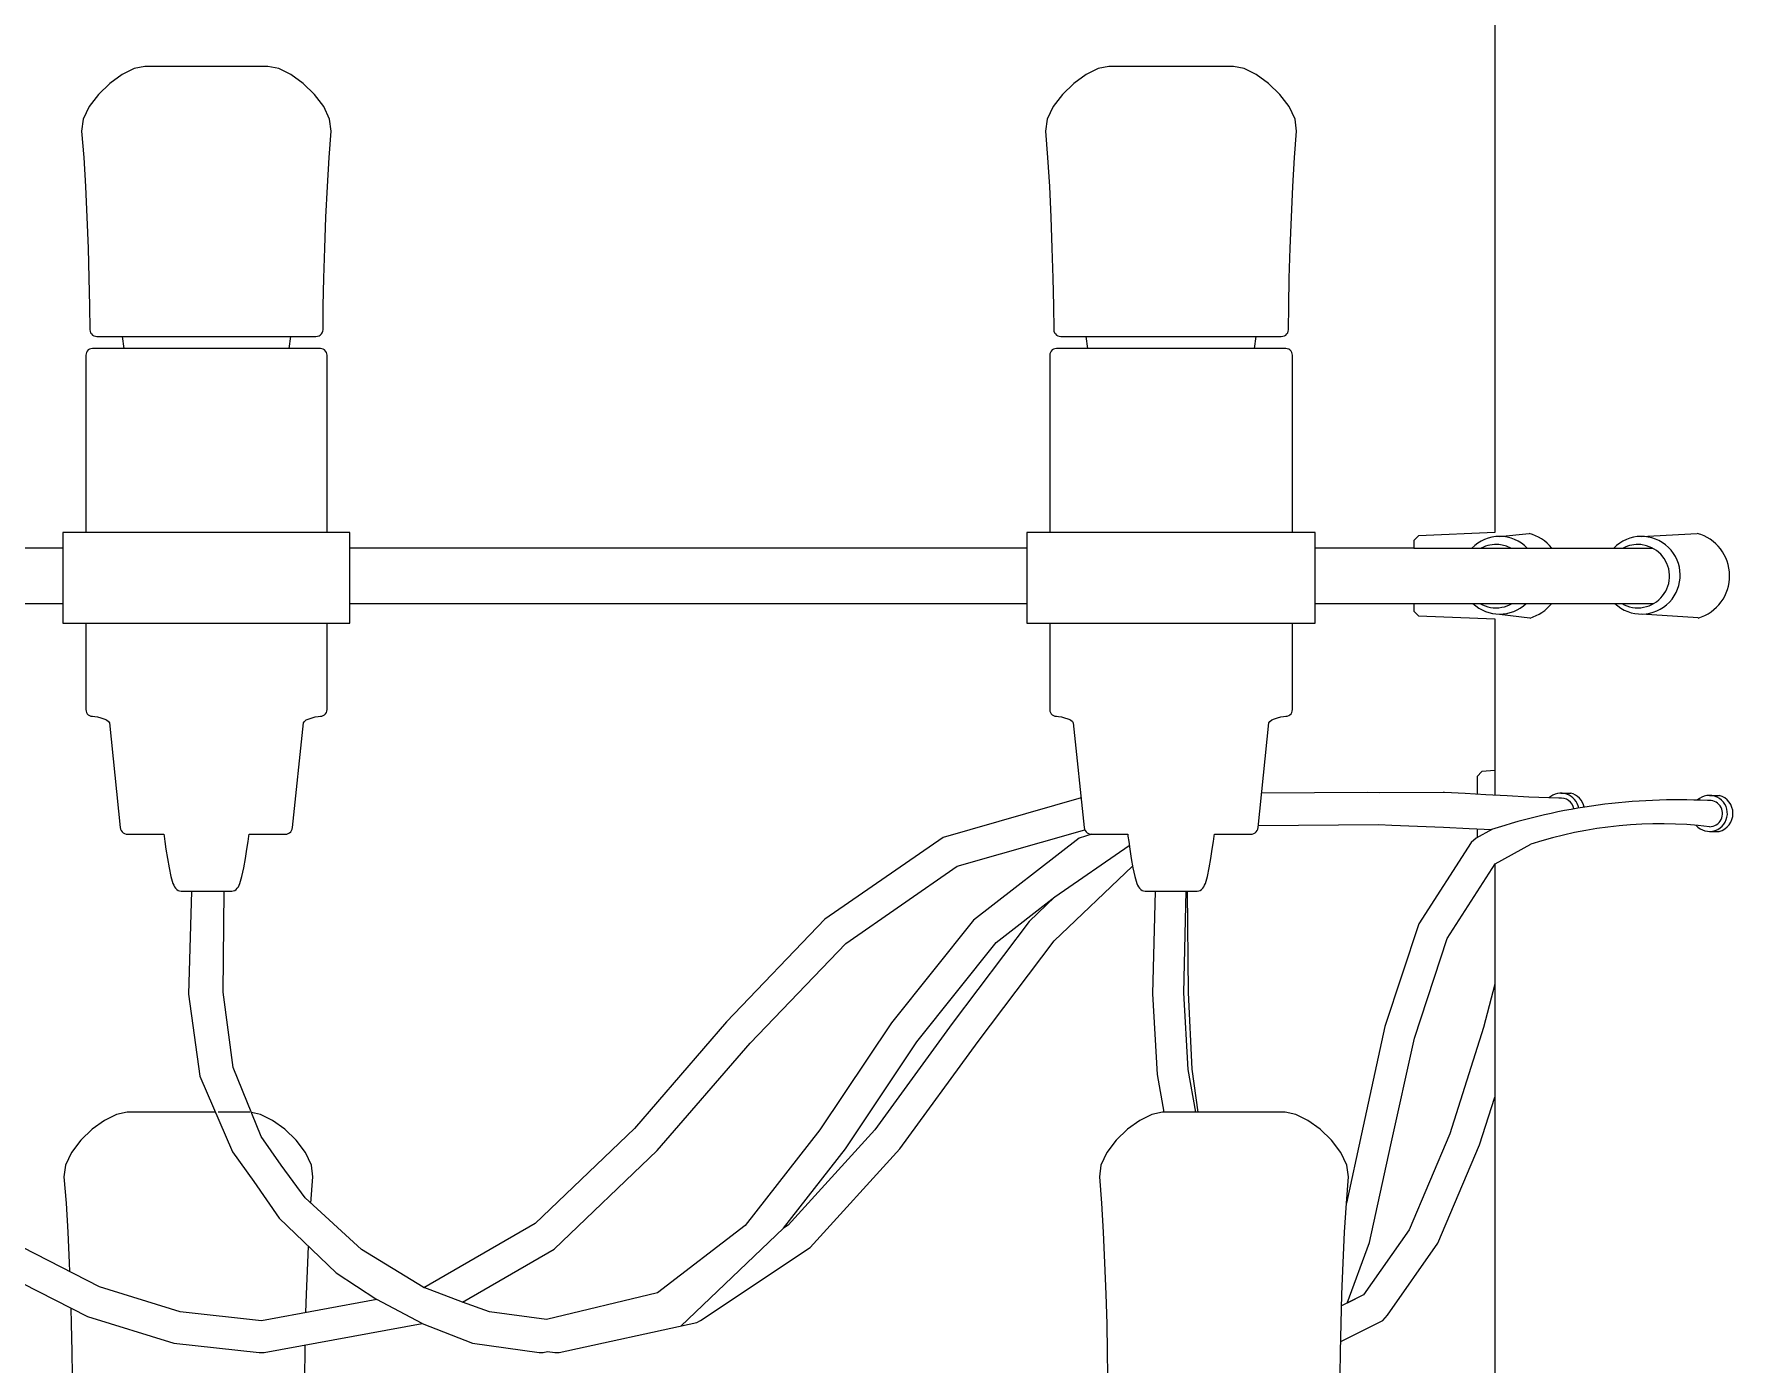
# Model space of a CAD drawing. Header units: millimetres. Extents: x 112 to 8820, y -2365 to 5002.
# Drawn here: x 3225.1 to 3412.5, y -539.9 to -393.3 of the extents above; entities that cross this region are included whole.
import ezdxf

# ---------------------------------------------------------------- set-up
doc = ezdxf.new("R2010")
doc.units = ezdxf.units.MM

# ---------------------------------------------------------------- blocks, each defined once
blk = doc.blocks.new('2097-50_EL_lateral')
for p, q in [((-3.089, -61.681), (-3.089, -82.192)), ((-18.227, -77.144), (-18.362, -77.242)), ((-18.093, -77.078), (-18.227, -77.144)), ((-17.975, -77.054), (-18.093, -77.078)), ((-17.943, -77.054), (-17.975, -77.054)), ((-17.871, -77.054), (-17.943, -77.054)), ((-17.763, -77.054), (-17.871, -77.054)), ((-17.626, -77.054), (-17.763, -77.054)), ((-17.468, -77.054), (-17.626, -77.054)), ((-17.3, -77.054), (-17.468, -77.054)), ((-17.131, -77.054), (-17.3, -77.054)), ((-16.974, -77.054), (-17.131, -77.054)), ((-16.836, -77.054), (-16.974, -77.054)), ((-16.728, -77.054), (-16.836, -77.054)), ((-16.656, -77.054), (-16.728, -77.054)), ((-16.624, -77.054), (-16.656, -77.054)), ((-16.619, -77.054), (-16.624, -77.054)), ((-16.5, -77.078), (-16.619, -77.054)), ((-16.367, -77.144), (-16.5, -77.078)), ((-16.231, -77.242), (-16.367, -77.144)), ((-7.597, -77.144), (-7.732, -77.242)), ((-7.463, -77.078), (-7.597, -77.144)), ((-7.345, -77.054), (-7.463, -77.078)), ((-7.323, -77.054), (-7.345, -77.054)), ((-7.291, -77.054), (-7.323, -77.054)), ((-7.219, -77.054), (-7.291, -77.054)), ((-7.111, -77.054), (-7.219, -77.054)), ((-6.973, -77.054), (-7.111, -77.054)), ((-6.816, -77.054), (-6.973, -77.054)), ((-6.647, -77.054), (-6.816, -77.054)), ((-6.479, -77.054), (-6.647, -77.054)), ((-6.322, -77.054), (-6.479, -77.054)), ((-6.184, -77.054), (-6.322, -77.054)), ((-6.076, -77.054), (-6.184, -77.054)), ((-6.004, -77.054), (-6.076, -77.054)), ((-5.972, -77.054), (-6.004, -77.054)), ((-5.854, -77.078), (-5.972, -77.054)), ((-5.721, -77.144), (-5.854, -77.078)), ((-5.585, -77.242), (-5.721, -77.144)), ((-18.487, -77.363), (-18.589, -77.497)), ((-18.362, -77.242), (-18.487, -77.363)), ((-16.106, -77.363), (-16.231, -77.242)), ((-16.004, -77.497), (-16.106, -77.363)), ((-7.858, -77.363), (-7.96, -77.497)), ((-7.732, -77.242), (-7.858, -77.363)), ((-5.46, -77.363), (-5.585, -77.242)), ((-5.358, -77.497), (-5.46, -77.363)), ((-18.589, -77.497), (-18.655, -77.635)), ((-15.938, -77.635), (-16.004, -77.497)), ((-7.96, -77.497), (-8.026, -77.635)), ((-5.292, -77.635), (-5.358, -77.497)), ((-18.655, -77.635), (-18.673, -77.768)), ((-15.921, -77.768), (-15.938, -77.635)), ((-8.026, -77.635), (-8.043, -77.768)), ((-5.275, -77.768), (-5.292, -77.635)), ((-18.673, -77.768), (-18.65, -78.057)), ((-15.944, -78.057), (-15.921, -77.768)), ((-8.043, -77.768), (-8.02, -78.057)), ((-5.297, -78.057), (-5.275, -77.768)), ((-18.65, -78.057), (-18.631, -78.377)), ((-15.963, -78.377), (-15.944, -78.057)), ((-8.02, -78.057), (-8.001, -78.377)), ((-5.316, -78.377), (-5.297, -78.057)), ((-18.631, -78.377), (-18.615, -78.716)), ((-15.979, -78.716), (-15.963, -78.377)), ((-8.001, -78.377), (-7.985, -78.716)), ((-5.332, -78.716), (-5.316, -78.377)), ((-18.615, -78.716), (-18.602, -79.058)), ((-15.992, -79.058), (-15.979, -78.716)), ((-7.985, -78.716), (-7.972, -79.058)), ((-5.345, -79.058), (-5.332, -78.716)), ((-18.602, -79.058), (-18.592, -79.388)), ((-16.001, -79.388), (-15.992, -79.058)), ((-7.972, -79.058), (-7.962, -79.388)), ((-5.355, -79.388), (-5.345, -79.058)), ((-18.592, -79.388), (-18.586, -79.692)), ((-16.008, -79.692), (-16.001, -79.388)), ((-7.962, -79.388), (-7.956, -79.692)), ((-5.361, -79.692), (-5.355, -79.388)), ((-18.586, -79.692), (-18.582, -79.956)), ((-16.011, -79.956), (-16.008, -79.692)), ((-7.956, -79.692), (-7.952, -79.956)), ((-5.365, -79.956), (-5.361, -79.692)), ((-18.582, -79.956), (-18.58, -79.973)), ((-18.58, -79.973), (-18.574, -79.989)), ((-18.574, -79.989), (-18.565, -80.002)), ((-18.565, -80.002), (-18.553, -80.014)), ((-16.041, -80.014), (-16.029, -80.002)), ((-16.029, -80.002), (-16.02, -79.989)), ((-16.02, -79.989), (-16.014, -79.973)), ((-16.014, -79.973), (-16.011, -79.956)), ((-7.952, -79.956), (-7.95, -79.973)), ((-7.95, -79.973), (-7.944, -79.989)), ((-7.944, -79.989), (-7.935, -80.002)), ((-7.935, -80.002), (-7.923, -80.014)), ((-5.394, -80.014), (-5.382, -80.002)), ((-5.382, -80.002), (-5.373, -79.989)), ((-5.373, -79.989), (-5.367, -79.973)), ((-5.367, -79.973), (-5.365, -79.956)), ((-18.611, -80.191), (-18.62, -80.205)), ((-18.6, -80.179), (-18.611, -80.191)), ((-18.586, -80.171), (-18.6, -80.179)), ((-18.57, -80.165), (-18.586, -80.171)), ((-18.553, -80.163), (-18.57, -80.165)), ((-18.553, -80.014), (-18.538, -80.022)), ((-18.526, -80.163), (-18.553, -80.163)), ((-18.538, -80.022), (-18.522, -80.027)), ((-18.445, -80.163), (-18.526, -80.163)), ((-18.522, -80.027), (-18.504, -80.029)), ((-18.504, -80.029), (-18.448, -80.029)), ((-18.448, -80.029), (-18.319, -80.029)), ((-18.314, -80.163), (-18.445, -80.163)), ((-18.319, -80.029), (-18.228, -80.029)), ((-18.138, -80.163), (-18.314, -80.163)), ((-18.228, -80.029), (-18.209, -80.163)), ((-18.228, -80.029), (-16.366, -80.029)), ((-17.926, -80.163), (-18.138, -80.163)), ((-17.687, -80.163), (-17.926, -80.163)), ((-17.431, -80.163), (-17.687, -80.163)), ((-17.169, -80.163), (-17.431, -80.163)), ((-16.912, -80.163), (-17.169, -80.163)), ((-16.673, -80.163), (-16.912, -80.163)), ((-16.461, -80.163), (-16.673, -80.163)), ((-16.285, -80.163), (-16.461, -80.163)), ((-16.384, -80.163), (-16.366, -80.029)), ((-16.366, -80.029), (-16.28, -80.029)), ((-16.154, -80.163), (-16.285, -80.163)), ((-16.28, -80.029), (-16.151, -80.029)), ((-16.073, -80.163), (-16.154, -80.163)), ((-16.151, -80.029), (-16.095, -80.029)), ((-16.095, -80.029), (-16.089, -80.029)), ((-16.089, -80.029), (-16.072, -80.027)), ((-16.046, -80.163), (-16.073, -80.163)), ((-16.072, -80.027), (-16.055, -80.022)), ((-16.055, -80.022), (-16.041, -80.014)), ((-16.04, -80.163), (-16.046, -80.163)), ((-16.023, -80.165), (-16.04, -80.163)), ((-16.008, -80.171), (-16.023, -80.165)), ((-15.994, -80.179), (-16.008, -80.171)), ((-15.983, -80.191), (-15.994, -80.179)), ((-15.974, -80.205), (-15.983, -80.191)), ((-7.981, -80.191), (-7.99, -80.205)), ((-7.97, -80.179), (-7.981, -80.191)), ((-7.956, -80.171), (-7.97, -80.179)), ((-7.94, -80.165), (-7.956, -80.171)), ((-7.923, -80.163), (-7.94, -80.165)), ((-7.923, -80.014), (-7.908, -80.022)), ((-7.901, -80.163), (-7.923, -80.163)), ((-7.908, -80.022), (-7.892, -80.027)), ((-7.874, -80.163), (-7.901, -80.163)), ((-7.892, -80.027), (-7.875, -80.029)), ((-7.875, -80.029), (-7.852, -80.029)), ((-7.793, -80.163), (-7.874, -80.163)), ((-7.852, -80.029), (-7.796, -80.029)), ((-7.796, -80.029), (-7.667, -80.029)), ((-7.662, -80.163), (-7.793, -80.163)), ((-7.667, -80.029), (-7.598, -80.029)), ((-7.486, -80.163), (-7.662, -80.163)), ((-7.598, -80.029), (-7.58, -80.163)), ((-7.598, -80.029), (-5.719, -80.029)), ((-7.274, -80.163), (-7.486, -80.163)), ((-7.035, -80.163), (-7.274, -80.163)), ((-6.779, -80.163), (-7.035, -80.163)), ((-6.516, -80.163), (-6.779, -80.163)), ((-6.26, -80.163), (-6.516, -80.163)), ((-6.021, -80.163), (-6.26, -80.163)), ((-5.809, -80.163), (-6.021, -80.163)), ((-5.633, -80.163), (-5.809, -80.163)), ((-5.738, -80.163), (-5.719, -80.029)), ((-5.719, -80.029), (-5.628, -80.029)), ((-5.502, -80.163), (-5.633, -80.163)), ((-5.628, -80.029), (-5.499, -80.029)), ((-5.421, -80.163), (-5.502, -80.163)), ((-5.499, -80.029), (-5.443, -80.029)), ((-5.443, -80.029), (-5.425, -80.027)), ((-5.425, -80.027), (-5.409, -80.022)), ((-5.394, -80.163), (-5.421, -80.163)), ((-5.409, -80.022), (-5.394, -80.014)), ((-5.377, -80.165), (-5.394, -80.163)), ((-5.361, -80.171), (-5.377, -80.165)), ((-5.348, -80.179), (-5.361, -80.171)), ((-5.336, -80.191), (-5.348, -80.179)), ((-5.327, -80.205), (-5.336, -80.191)), ((-18.625, -80.22), (-18.627, -80.237)), ((-18.627, -80.237), (-18.627, -82.19)), ((-18.62, -80.205), (-18.625, -80.22)), ((-15.968, -80.22), (-15.974, -80.205)), ((-15.966, -80.237), (-15.968, -80.22)), ((-15.966, -82.19), (-15.966, -80.237)), ((-7.995, -80.22), (-7.997, -80.237)), ((-7.997, -80.237), (-7.997, -82.19)), ((-7.99, -80.205), (-7.995, -80.22)), ((-5.322, -80.22), (-5.327, -80.205)), ((-5.32, -80.237), (-5.322, -80.22)), ((-5.32, -82.19), (-5.32, -80.237)), ((-18.844, -82.19), (-18.879, -82.19)), ((-18.879, -82.19), (-18.879, -82.972)), ((-18.742, -82.19), (-18.844, -82.19)), ((-18.577, -82.19), (-18.742, -82.19)), ((-18.356, -82.19), (-18.577, -82.19)), ((-18.089, -82.19), (-18.356, -82.19)), ((-17.788, -82.19), (-18.089, -82.19)), ((-17.465, -82.19), (-17.788, -82.19)), ((-17.135, -82.19), (-17.465, -82.19)), ((-16.812, -82.19), (-17.135, -82.19)), ((-16.51, -82.19), (-16.812, -82.19)), ((-16.243, -82.19), (-16.51, -82.19)), ((-16.022, -82.19), (-16.243, -82.19)), ((-15.857, -82.19), (-16.022, -82.19)), ((-15.755, -82.19), (-15.857, -82.19)), ((-15.721, -82.19), (-15.755, -82.19)), ((-15.715, -82.19), (-15.721, -82.19)), ((-15.715, -82.972), (-15.715, -82.19)), ((-8.227, -82.19), (-8.249, -82.19)), ((-8.249, -82.19), (-8.249, -82.972)), ((-8.192, -82.19), (-8.227, -82.19)), ((-8.09, -82.19), (-8.192, -82.19)), ((-7.925, -82.19), (-8.09, -82.19)), ((-7.704, -82.19), (-7.925, -82.19)), ((-7.437, -82.19), (-7.704, -82.19)), ((-7.135, -82.19), (-7.437, -82.19)), ((-6.813, -82.19), (-7.135, -82.19)), ((-6.482, -82.19), (-6.813, -82.19)), ((-6.16, -82.19), (-6.482, -82.19)), ((-5.858, -82.19), (-6.16, -82.19)), ((-5.838, -82.19), (-6.111, -82.19)), ((-5.591, -82.19), (-5.858, -82.19)), ((-5.594, -82.19), (-5.838, -82.19)), ((-5.389, -82.19), (-5.594, -82.19)), ((-5.37, -82.19), (-5.591, -82.19)), ((-5.205, -82.19), (-5.37, -82.19)), ((-5.103, -82.19), (-5.205, -82.19)), ((-5.068, -82.19), (-5.103, -82.19)), ((-5.068, -82.972), (-5.068, -82.19)), ((-3.932, -82.227), (-3.982, -82.279)), ((-3.089, -82.192), (-3.932, -82.227)), ((-3.036, -82.235, 0.142), (-2.711, -82.2, 0.047)), ((-18.879, -82.363), (-19.79, -82.363)), ((-8.249, -82.363), (-15.715, -82.363)), ((-3.982, -82.363), (-5.068, -82.363)), ((-3.982, -82.279), (-3.982, -82.298)), ((-3.982, -82.298), (-3.982, -82.353)), ((-3.982, -82.353), (-3.982, -82.363)), ((-3.982, -82.363), (-1.349, -82.363)), ((-19.79, -82.972), (-18.879, -82.972)), ((-18.879, -82.972), (-18.879, -83.19)), ((-15.715, -83.19), (-15.715, -82.972)), ((-15.715, -82.972), (-8.249, -82.972)), ((-8.249, -82.972), (-8.249, -83.19)), ((-5.068, -83.19), (-5.068, -82.972)), ((-5.068, -82.972), (-3.982, -82.972)), ((-3.982, -82.972), (-3.982, -82.982)), ((-3.982, -82.972), (-1.335, -82.972)), ((-3.982, -82.982), (-3.982, -83.037)), ((-18.879, -83.19), (-18.844, -83.19)), ((-18.844, -83.19), (-18.742, -83.19)), ((-18.742, -83.19), (-18.577, -83.19)), ((-18.627, -83.19), (-18.627, -84.142)), ((-18.577, -83.19), (-18.356, -83.19)), ((-18.356, -83.19), (-18.089, -83.19)), ((-18.089, -83.19), (-17.788, -83.19)), ((-17.788, -83.19), (-17.465, -83.19)), ((-17.465, -83.19), (-17.135, -83.19)), ((-17.135, -83.19), (-16.812, -83.19)), ((-16.812, -83.19), (-16.51, -83.19)), ((-16.51, -83.19), (-16.243, -83.19)), ((-16.243, -83.19), (-16.022, -83.19)), ((-16.022, -83.19), (-15.857, -83.19)), ((-15.966, -84.142), (-15.966, -83.19)), ((-15.857, -83.19), (-15.755, -83.19)), ((-15.755, -83.19), (-15.721, -83.19)), ((-15.721, -83.19), (-15.715, -83.19)), ((-8.249, -83.19), (-8.227, -83.19)), ((-8.227, -83.19), (-8.192, -83.19)), ((-8.192, -83.19), (-8.09, -83.19)), ((-8.09, -83.19), (-7.925, -83.19)), ((-7.997, -83.19), (-7.997, -84.142)), ((-7.925, -83.19), (-7.704, -83.19)), ((-7.704, -83.19), (-7.437, -83.19)), ((-7.437, -83.19), (-7.135, -83.19)), ((-7.135, -83.19), (-6.813, -83.19)), ((-6.813, -83.19), (-6.482, -83.19)), ((-6.482, -83.19), (-6.16, -83.19)), ((-6.16, -83.19), (-5.858, -83.19)), ((-5.858, -83.19), (-5.591, -83.19)), ((-5.591, -83.19), (-5.37, -83.19)), ((-5.37, -83.19), (-5.205, -83.19)), ((-5.32, -84.142), (-5.32, -83.19)), ((-5.205, -83.19), (-5.103, -83.19)), ((-5.103, -83.19), (-5.068, -83.19)), ((-3.982, -83.037), (-3.982, -83.056)), ((-3.982, -83.056), (-3.932, -83.109)), ((-3.932, -83.109), (-3.089, -83.143)), ((-3.089, -83.143), (-3.089, -85.086)), ((-3.036, -83.09, 0.142), (-2.701, -83.132, 0.047)), ((-18.627, -84.142), (-18.625, -84.159)), ((-18.625, -84.159), (-18.62, -84.175)), ((-18.62, -84.175), (-18.611, -84.189)), ((-18.611, -84.189), (-18.6, -84.2)), ((-18.6, -84.2), (-18.586, -84.209)), ((-18.586, -84.209), (-18.57, -84.215)), ((-18.57, -84.215), (-18.553, -84.216)), ((-18.553, -84.216), (-18.528, -84.218)), ((-18.528, -84.218), (-18.497, -84.224)), ((-18.497, -84.224), (-18.463, -84.232)), ((-18.463, -84.232), (-18.428, -84.244)), ((-18.428, -84.244), (-18.398, -84.257)), ((-18.398, -84.257), (-18.376, -84.273)), ((-18.376, -84.273), (-18.367, -84.29)), ((-18.367, -84.29), (-18.247, -85.442)), ((-16.346, -85.442), (-16.227, -84.29)), ((-16.227, -84.29), (-16.217, -84.273)), ((-16.217, -84.273), (-16.196, -84.257)), ((-16.196, -84.257), (-16.165, -84.244)), ((-16.165, -84.244), (-16.131, -84.232)), ((-16.131, -84.232), (-16.096, -84.224)), ((-16.096, -84.224), (-16.065, -84.218)), ((-16.065, -84.218), (-16.04, -84.216)), ((-16.04, -84.216), (-16.023, -84.215)), ((-16.023, -84.215), (-16.008, -84.209)), ((-16.008, -84.209), (-15.994, -84.2)), ((-15.994, -84.2), (-15.983, -84.189)), ((-15.983, -84.189), (-15.974, -84.175)), ((-15.974, -84.175), (-15.968, -84.159)), ((-15.968, -84.159), (-15.966, -84.142)), ((-7.997, -84.142), (-7.995, -84.159)), ((-7.995, -84.159), (-7.99, -84.175)), ((-7.99, -84.175), (-7.981, -84.189)), ((-7.981, -84.189), (-7.97, -84.2)), ((-7.97, -84.2), (-7.956, -84.209)), ((-7.956, -84.209), (-7.94, -84.215)), ((-7.94, -84.215), (-7.923, -84.216)), ((-7.923, -84.216), (-7.899, -84.218)), ((-7.899, -84.218), (-7.868, -84.224)), ((-7.868, -84.224), (-7.833, -84.232)), ((-7.833, -84.232), (-7.798, -84.244)), ((-7.798, -84.244), (-7.768, -84.257)), ((-7.768, -84.257), (-7.746, -84.273)), ((-7.746, -84.273), (-7.737, -84.29)), ((-7.737, -84.29), (-7.618, -85.442)), ((-5.7, -85.442), (-5.58, -84.29)), ((-5.58, -84.29), (-5.571, -84.273)), ((-5.571, -84.273), (-5.549, -84.257)), ((-5.549, -84.257), (-5.519, -84.244)), ((-5.519, -84.244), (-5.484, -84.232)), ((-5.484, -84.232), (-5.45, -84.224)), ((-5.45, -84.224), (-5.419, -84.218)), ((-5.419, -84.218), (-5.394, -84.216)), ((-5.394, -84.216), (-5.377, -84.215)), ((-5.377, -84.215), (-5.361, -84.209)), ((-5.361, -84.209), (-5.348, -84.2)), ((-5.348, -84.2), (-5.336, -84.189)), ((-5.336, -84.189), (-5.327, -84.175)), ((-5.327, -84.175), (-5.322, -84.159)), ((-5.322, -84.159), (-5.32, -84.142)), ((-3.232, -84.825), (-3.282, -84.88)), ((-3.089, -84.814), (-3.232, -84.825)), ((-4.492, -85.055), (-5.66, -85.063)), ((-4.363, -85.061), (-4.492, -85.055)), ((-3.66, -85.055), (-4.363, -85.061)), ((-3.657, -85.055), (-3.66, -85.055)), ((-3.643, -85.055), (-3.657, -85.055)), ((-3.416, -85.068), (-3.643, -85.055)), ((-3.282, -84.88), (-3.282, -84.899)), ((-3.282, -84.899), (-3.282, -84.954)), ((-3.282, -84.954), (-3.282, -85.04)), ((-3.282, -85.04), (-3.282, -85.075)), ((-2.359, -85.064), (-2.25, -85.064)), ((-7.651, -85.115), (-9.172, -85.551)), ((-3.187, -85.081), (-3.416, -85.068)), ((-2.953, -85.093), (-3.187, -85.081)), ((-2.714, -85.106), (-2.953, -85.093)), ((-2.381, -85.12, 0.203), (-2.714, -85.106)), ((-0.722, -85.089, -0.203), (-0.613, -85.089, -0.203)), ((-5.697, -85.419), (-4.366, -85.408)), ((-4.366, -85.408), (-4.223, -85.415)), ((-4.223, -85.415), (-3.94, -85.427)), ((-3.94, -85.427), (-3.655, -85.44)), ((-3.655, -85.44), (-3.37, -85.453)), ((-18.247, -85.442), (-18.244, -85.46)), ((-18.244, -85.46), (-18.237, -85.475)), ((-18.237, -85.475), (-18.227, -85.489)), ((-18.227, -85.489), (-18.214, -85.5)), ((-18.214, -85.5), (-18.199, -85.509)), ((-18.199, -85.509), (-18.183, -85.514)), ((-18.183, -85.514), (-18.166, -85.516)), ((-18.166, -85.516), (-18.147, -85.516)), ((-18.147, -85.516), (-18.091, -85.516)), ((-18.091, -85.516), (-18, -85.516)), ((-18, -85.516), (-17.879, -85.516)), ((-17.879, -85.516), (-17.766, -85.516)), ((-17.766, -85.516), (-17.763, -85.538)), ((-17.763, -85.538), (-17.756, -85.597)), ((-17.756, -85.597), (-17.744, -85.682)), ((-16.85, -85.682), (-16.838, -85.597)), ((-16.838, -85.597), (-16.83, -85.538)), ((-16.83, -85.538), (-16.827, -85.516)), ((-16.827, -85.516), (-16.72, -85.516)), ((-16.72, -85.516), (-16.599, -85.516)), ((-16.599, -85.516), (-16.508, -85.516)), ((-16.508, -85.516), (-16.452, -85.516)), ((-16.452, -85.516), (-16.434, -85.516)), ((-16.434, -85.516), (-16.428, -85.516)), ((-16.428, -85.516), (-16.41, -85.514)), ((-16.41, -85.514), (-16.394, -85.509)), ((-16.394, -85.509), (-16.38, -85.5)), ((-16.38, -85.5), (-16.367, -85.489)), ((-16.367, -85.489), (-16.357, -85.475)), ((-16.357, -85.475), (-16.35, -85.46)), ((-16.35, -85.46), (-16.346, -85.442)), ((-9.172, -85.551), (-10.476, -86.452)), ((-9.017, -85.869), (-7.611, -85.466)), ((-7.673, -85.559), (-8.838, -86.462)), ((-7.531, -85.516), (-7.673, -85.559)), ((-7.618, -85.442), (-7.614, -85.46)), ((-7.614, -85.46), (-7.607, -85.475)), ((-7.607, -85.475), (-7.597, -85.489)), ((-7.597, -85.489), (-7.584, -85.5)), ((-7.584, -85.5), (-7.57, -85.509)), ((-7.57, -85.509), (-7.553, -85.514)), ((-7.553, -85.514), (-7.536, -85.516)), ((-7.536, -85.516), (-7.517, -85.516)), ((-7.517, -85.516), (-7.514, -85.516)), ((-7.514, -85.516), (-7.495, -85.516)), ((-7.495, -85.516), (-7.439, -85.516)), ((-7.439, -85.516), (-7.348, -85.516)), ((-7.348, -85.516), (-7.227, -85.516)), ((-7.227, -85.516), (-7.137, -85.516)), ((-7.137, -85.516), (-7.134, -85.538)), ((-7.134, -85.538), (-7.126, -85.597)), ((-7.126, -85.597), (-7.114, -85.682)), ((-6.204, -85.682), (-6.191, -85.597)), ((-6.191, -85.597), (-6.184, -85.538)), ((-6.184, -85.538), (-6.181, -85.516)), ((-6.181, -85.516), (-6.068, -85.516)), ((-6.068, -85.516), (-5.947, -85.516)), ((-5.947, -85.516), (-5.856, -85.516)), ((-5.856, -85.516), (-5.8, -85.516)), ((-5.8, -85.516), (-5.781, -85.516)), ((-5.781, -85.516), (-5.764, -85.514)), ((-5.764, -85.514), (-5.748, -85.509)), ((-5.748, -85.509), (-5.733, -85.5)), ((-5.733, -85.5), (-5.72, -85.489)), ((-5.72, -85.489), (-5.71, -85.475)), ((-5.71, -85.475), (-5.703, -85.46)), ((-5.703, -85.46), (-5.7, -85.442)), ((-3.349, -85.608), (-3.926, -86.505)), ((-3.37, -85.453), (-3.123, -85.464)), ((-3.296, -85.559), (-3.349, -85.608)), ((-3.123, -85.464), (-3.296, -85.559)), ((-3.282, -85.457), (-3.282, -85.496)), ((-3.282, -85.496), (-3.282, -85.552)), ((-3.084, -85.841), (-2.691, -85.625)), ((-0.722, -85.485, -0.203), (-0.613, -85.485, -0.203)), ((-17.744, -85.682), (-17.728, -85.782)), ((-17.728, -85.782), (-17.709, -85.885)), ((-16.884, -85.885), (-16.866, -85.782)), ((-16.866, -85.782), (-16.85, -85.682)), ((-7.94, -86.207), (-7.12, -85.64)), ((-7.114, -85.682), (-7.098, -85.782)), ((-7.098, -85.782), (-7.08, -85.885)), ((-6.238, -85.885), (-6.219, -85.782)), ((-6.219, -85.782), (-6.204, -85.682)), ((-17.709, -85.885), (-17.689, -85.981)), ((-17.689, -85.981), (-17.666, -86.059)), ((-16.927, -86.059), (-16.905, -85.981)), ((-16.905, -85.981), (-16.884, -85.885)), ((-10.247, -86.719), (-9.017, -85.869)), ((-7.949, -86.693), (-7.083, -85.868)), ((-7.08, -85.885), (-7.059, -85.981)), ((-7.059, -85.981), (-7.037, -86.059)), ((-6.281, -86.059), (-6.258, -85.981)), ((-6.258, -85.981), (-6.238, -85.885)), ((-3.613, -86.666), (-3.084, -85.841)), ((-3.089, -85.85), (-3.089, -87.168)), ((-17.666, -86.059), (-17.658, -86.078)), ((-17.658, -86.078), (-17.648, -86.096)), ((-17.648, -86.096), (-17.637, -86.112)), ((-17.637, -86.112), (-17.623, -86.125)), ((-17.623, -86.125), (-17.609, -86.135)), ((-17.609, -86.135), (-17.593, -86.141)), ((-17.593, -86.141), (-17.576, -86.144)), ((-17.576, -86.144), (-17.57, -86.144)), ((-17.57, -86.144), (-17.552, -86.144)), ((-17.552, -86.144), (-17.523, -86.144)), ((-17.523, -86.144), (-17.485, -86.144)), ((-17.461, -86.144), (-17.496, -87.279)), ((-17.485, -86.144), (-17.438, -86.144)), ((-17.438, -86.144), (-17.385, -86.144)), ((-17.385, -86.144), (-17.328, -86.144)), ((-17.328, -86.144), (-17.271, -86.144)), ((-17.271, -86.144), (-17.214, -86.144)), ((-17.214, -86.144), (-17.161, -86.144)), ((-17.161, -86.144), (-17.115, -86.144)), ((-17.115, -86.144), (-17.076, -86.144)), ((-17.113, -87.257), (-17.103, -86.144)), ((-17.076, -86.144), (-17.047, -86.144)), ((-17.047, -86.144), (-17.029, -86.144)), ((-17.029, -86.144), (-17.023, -86.144)), ((-17.023, -86.144), (-17.018, -86.144)), ((-17.018, -86.144), (-17.001, -86.141)), ((-17.001, -86.141), (-16.985, -86.135)), ((-16.985, -86.135), (-16.97, -86.125)), ((-16.97, -86.125), (-16.957, -86.112)), ((-16.957, -86.112), (-16.945, -86.096)), ((-16.945, -86.096), (-16.935, -86.078)), ((-16.935, -86.078), (-16.927, -86.059)), ((-7.037, -86.059), (-7.028, -86.078)), ((-7.028, -86.078), (-7.019, -86.096)), ((-7.019, -86.096), (-7.007, -86.112)), ((-7.007, -86.112), (-6.994, -86.125)), ((-6.994, -86.125), (-6.979, -86.135)), ((-6.979, -86.135), (-6.963, -86.141)), ((-6.963, -86.141), (-6.946, -86.144)), ((-6.946, -86.144), (-6.94, -86.144)), ((-6.94, -86.144), (-6.924, -86.144)), ((-6.924, -86.144), (-6.918, -86.144)), ((-6.918, -86.144), (-6.9, -86.144)), ((-6.9, -86.144), (-6.871, -86.144)), ((-6.871, -86.144), (-6.832, -86.144)), ((-6.836, -86.144), (-6.865, -87.274)), ((-6.836, -86.144), (-6.865, -87.274)), ((-6.832, -86.144), (-6.786, -86.144)), ((-6.786, -86.144), (-6.733, -86.144)), ((-6.733, -86.144), (-6.676, -86.144)), ((-6.676, -86.144), (-6.619, -86.144)), ((-6.619, -86.144), (-6.562, -86.144)), ((-6.562, -86.144), (-6.509, -86.144)), ((-6.519, -87.264), (-6.491, -86.144)), ((-6.509, -86.144), (-6.463, -86.144)), ((-6.466, -87.261), (-6.477, -86.144)), ((-6.463, -86.144), (-6.424, -86.144)), ((-6.424, -86.144), (-6.395, -86.144)), ((-6.395, -86.144), (-6.377, -86.144)), ((-6.377, -86.144), (-6.371, -86.144)), ((-6.371, -86.144), (-6.354, -86.141)), ((-6.354, -86.141), (-6.338, -86.135)), ((-6.338, -86.135), (-6.324, -86.125)), ((-6.324, -86.125), (-6.31, -86.112)), ((-6.31, -86.112), (-6.299, -86.096)), ((-6.299, -86.096), (-6.289, -86.078)), ((-6.289, -86.078), (-6.281, -86.059)), ((-8.587, -86.709), (-7.94, -86.207)), ((-7.94, -86.207), (-8.224, -86.478)), ((-10.476, -86.452), (-11.561, -87.583)), ((-8.838, -86.462), (-9.742, -87.596)), ((-8.224, -86.478), (-9.072, -87.601)), ((-3.926, -86.505), (-4.3, -87.637)), ((-11.302, -87.818), (-10.247, -86.719)), ((-9.461, -87.805), (-8.587, -86.709)), ((-8.785, -87.8), (-7.949, -86.693)), ((-3.976, -87.764), (-3.613, -86.666)), ((-17.496, -87.279), (-17.368, -88.184)), ((-17.001, -88.087), (-17.113, -87.257)), ((-6.865, -87.274), (-6.813, -88.164)), ((-6.865, -87.274), (-6.813, -88.164)), ((-6.469, -88.108), (-6.519, -87.264)), ((-6.426, -88.107), (-6.466, -87.261)), ((-3.089, -87.168), (-3.215, -87.646)), ((-3.089, -87.168), (-3.215, -87.646)), ((-3.089, -87.168), (-3.089, -93.699)), ((-11.561, -87.583), (-12.578, -88.759)), ((-9.742, -87.596), (-10.533, -88.776)), ((-9.072, -87.601), (-9.927, -88.774)), ((-4.3, -87.637), (-4.56, -88.82)), ((-3.215, -87.646), (-3.584, -88.818)), ((-3.215, -87.646), (-3.584, -88.818)), ((-12.325, -89.001), (-11.302, -87.818)), ((-10.251, -88.984), (-9.461, -87.805)), ((-9.649, -88.985), (-8.785, -87.8)), ((-4.234, -88.939), (-3.976, -87.764)), ((-17.368, -88.184), (-17.011, -89.018)), ((-16.693, -88.846), (-17.001, -88.087)), ((-6.813, -88.164), (-6.739, -88.58)), ((-6.813, -88.164), (-6.739, -88.58)), ((-6.386, -88.58), (-6.469, -88.108)), ((-6.359, -88.58), (-6.426, -88.107)), ((-3.256, -88.941), (-3.089, -88.413)), ((-3.256, -88.941), (-3.089, -88.413)), ((-18.289, -88.604), (-18.422, -88.67)), ((-18.17, -88.58), (-18.289, -88.604)), ((-18.139, -88.58), (-18.17, -88.58)), ((-18.066, -88.58), (-18.139, -88.58)), ((-17.958, -88.58), (-18.066, -88.58)), ((-17.821, -88.58), (-17.958, -88.58)), ((-17.663, -88.58), (-17.821, -88.58)), ((-17.495, -88.58), (-17.663, -88.58)), ((-17.327, -88.58), (-17.495, -88.58)), ((-17.198, -88.58), (-17.327, -88.58)), ((-17.032, -88.58), (-17.169, -88.58)), ((-16.924, -88.58), (-17.032, -88.58)), ((-16.851, -88.58), (-16.924, -88.58)), ((-16.82, -88.58), (-16.851, -88.58)), ((-16.701, -88.604), (-16.799, -88.584)), ((-16.568, -88.67), (-16.701, -88.604)), ((-6.87, -88.604), (-7.004, -88.67)), ((-6.752, -88.58), (-6.87, -88.604)), ((-6.72, -88.58), (-6.752, -88.58)), ((-6.648, -88.58), (-6.72, -88.58)), ((-6.54, -88.58), (-6.648, -88.58)), ((-6.403, -88.58), (-6.54, -88.58)), ((-6.245, -88.58), (-6.403, -88.58)), ((-6.077, -88.58), (-6.245, -88.58)), ((-5.909, -88.58), (-6.077, -88.58)), ((-5.751, -88.58), (-5.909, -88.58)), ((-5.614, -88.58), (-5.751, -88.58)), ((-5.505, -88.58), (-5.614, -88.58)), ((-5.433, -88.58), (-5.505, -88.58)), ((-5.401, -88.58), (-5.433, -88.58)), ((-5.283, -88.604), (-5.401, -88.58)), ((-5.15, -88.67), (-5.283, -88.604)), ((-18.558, -88.768), (-18.683, -88.889)), ((-18.422, -88.67), (-18.558, -88.768)), ((-16.432, -88.768), (-16.568, -88.67)), ((-16.307, -88.889), (-16.432, -88.768)), ((-12.578, -88.759), (-13.673, -89.807)), ((-10.533, -88.776), (-11.354, -89.828)), ((-9.927, -88.774), (-10.882, -89.824)), ((-7.139, -88.768), (-7.265, -88.889)), ((-7.004, -88.67), (-7.139, -88.768)), ((-5.014, -88.768), (-5.15, -88.67)), ((-4.889, -88.889), (-5.014, -88.768)), ((-18.683, -88.889), (-18.785, -89.023)), ((-16.471, -89.165), (-16.693, -88.846)), ((-16.205, -89.023), (-16.307, -88.889)), ((-10.934, -89.859), (-10.251, -88.984)), ((-10.638, -90.073), (-9.649, -88.985)), ((-7.265, -88.889), (-7.367, -89.023)), ((-4.787, -89.023), (-4.889, -88.889)), ((-4.56, -88.82), (-4.726, -89.584)), ((-4.469, -90.016), (-4.234, -88.939)), ((-3.584, -88.818), (-4.035, -89.875)), ((-3.584, -88.818), (-4.035, -89.875)), ((-3.717, -90.022), (-3.256, -88.941)), ((-3.717, -90.022), (-3.256, -88.941)), ((-18.851, -89.162), (-18.868, -89.294)), ((-18.785, -89.023), (-18.851, -89.162)), ((-17.011, -89.018), (-16.773, -89.345)), ((-16.209, -89.525), (-16.471, -89.165)), ((-16.139, -89.162), (-16.205, -89.023)), ((-16.122, -89.294), (-16.139, -89.162)), ((-13.462, -90.09), (-12.325, -89.001)), ((-7.433, -89.162), (-7.45, -89.294)), ((-7.367, -89.023), (-7.433, -89.162)), ((-4.721, -89.162), (-4.787, -89.023)), ((-4.704, -89.294), (-4.721, -89.162)), ((-18.868, -89.294), (-18.845, -89.583)), ((-16.773, -89.345), (-16.493, -89.748)), ((-16.145, -89.583), (-16.122, -89.294)), ((-7.45, -89.294), (-7.427, -89.583)), ((-4.726, -89.583), (-4.704, -89.294)), ((-15.585, -90.094), (-16.209, -89.525)), ((-18.845, -89.583), (-18.826, -89.903)), ((-16.493, -89.748), (-15.866, -90.352)), ((-16.145, -89.583), (-16.145, -89.583)), ((-7.427, -89.583), (-7.408, -89.903)), ((-4.746, -89.903), (-4.726, -89.583)), ((-18.826, -89.903), (-18.81, -90.242)), ((-13.673, -89.807), (-14.899, -90.514)), ((-11.354, -89.828), (-12.323, -90.572)), ((-10.934, -89.859), (-12.067, -90.937)), ((-10.882, -89.824), (-10.934, -89.859)), ((-7.408, -89.903), (-7.392, -90.242)), ((-4.762, -90.242), (-4.746, -89.903)), ((-4.035, -89.875), (-4.538, -90.593)), ((-4.035, -89.875), (-4.538, -90.593)), ((-18.476, -90.506), (-19.323, -90.073)), ((-16.18, -90.242), (-16.171, -90.058)), ((-14.908, -90.51), (-15.585, -90.094)), ((-14.472, -90.672), (-13.462, -90.09)), ((-11.848, -90.877), (-10.638, -90.073)), ((-4.718, -90.683), (-4.469, -90.016)), ((-4.273, -90.817), (-3.717, -90.022)), ((-4.273, -90.817), (-3.717, -90.022)), ((-18.81, -90.242), (-18.807, -90.337)), ((-16.193, -90.584), (-16.18, -90.242)), ((-7.392, -90.242), (-7.379, -90.584)), ((-4.775, -90.584), (-4.762, -90.242)), ((-19.51, -90.371), (-18.609, -90.832)), ((-15.866, -90.352), (-15.416, -90.644)), ((-17.585, -90.782), (-18.476, -90.506)), ((-15.416, -90.644), (-16.691, -90.879)), ((-16.199, -90.788), (-16.193, -90.584)), ((-14.918, -90.908), (-15.416, -90.644)), ((-14.899, -90.514), (-14.908, -90.51)), ((-14.472, -90.672), (-14.908, -90.51)), ((-14.177, -90.782), (-14.472, -90.672)), ((-12.323, -90.572), (-13.546, -90.864)), ((-7.379, -90.584), (-7.369, -90.914)), ((-4.784, -90.914), (-4.775, -90.584)), ((-4.538, -90.593), (-4.778, -90.713)), ((-4.538, -90.593), (-4.718, -90.683)), ((-18.793, -90.738), (-18.788, -90.914)), ((-18.609, -90.832), (-17.656, -91.126)), ((-16.691, -90.879), (-17.585, -90.782)), ((-13.546, -90.864), (-14.177, -90.782)), ((-4.325, -90.877), (-4.273, -90.817)), ((-4.325, -90.877), (-4.273, -90.817)), ((-18.788, -90.914), (-18.781, -91.218)), ((-16.659, -91.229), (-14.918, -90.908)), ((-14.918, -90.908), (-14.364, -91.126)), ((-13.406, -91.229), (-11.888, -90.898)), ((-11.888, -90.898), (-11.848, -90.877)), ((-7.369, -90.914), (-7.363, -91.218)), ((-4.791, -91.218), (-4.784, -90.914)), ((-4.788, -91.108), (-4.325, -90.877)), ((-4.788, -91.108), (-4.325, -90.877)), ((-18.781, -91.218), (-18.778, -91.482)), ((-17.656, -91.126), (-16.715, -91.229)), ((-16.715, -91.229), (-16.659, -91.229)), ((-16.212, -91.482), (-16.209, -91.218)), ((-16.209, -91.218), (-16.207, -91.146)), ((-14.364, -91.126), (-13.626, -91.229)), ((-13.626, -91.229), (-13.582, -91.229)), ((-13.582, -91.229), (-13.536, -91.218)), ((-13.536, -91.218), (-13.453, -91.229)), ((-13.453, -91.229), (-13.406, -91.229)), ((-7.363, -91.218), (-7.359, -91.482)), ((-4.794, -91.482), (-4.791, -91.218))]:
    blk.add_line(p, q)
at = {"extrusion": (-1.04654e-19, -0.001462, 0.999999)}
for p, q in [((-1.472, -82.235, 0.142), (-0.857, -82.2, 0.142)), ((-0.847, -83.132, 0.141), (-1.472, -83.09, 0.142))]:
    blk.add_line(p, q, dxfattribs=at)
for centre, radius, start, end in [((-3.036, -82.662, 0.142), 0.428, 44.3824, 135.6176), ((-2.838, -82.668, 0.047), 0.485, 38.9351, 74.7834), ((-1.472, -82.662, 0.142), 0.428, 226.4486, 135.6176), ((-0.984, -82.668, 0.047), 0.485, 286.476, 74.7834), ((-3.075, -82.672, 0.142), 0.349, 84.7144, 117.7177), ((-3.075, -82.672, 0.142), 0.349, 62.2823, 84.7144), ((-1.511, -82.672, 0.142), 0.349, 84.7144, 117.7177), ((-1.511, -82.672, 0.142), 0.349, 280.425, 84.7144), ((-3.036, -82.662, 0.142), 0.428, 226.4486, 313.5163), ((-3.075, -82.672, 0.142), 0.349, 239.4916, 280.425), ((-3.075, -82.672, 0.142), 0.349, 280.425, 300.4499), ((-2.838, -82.668, 0.047), 0.485, 286.476, 321.0813), ((-1.511, -82.672, 0.142), 0.349, 239.4916, 280.425), ((-2.359, -85.262), 0.198, 9.7634, 132.3519), ((-2.305, -85.262), 0.206, 12.2004, 74.5834), ((-1.068, -91.755), 6.618, 87.1933, 108.0965), ((-2.359, -85.263, 0.203), 0.145, 10.2821, 98.7552), ((-0.722, -85.287, -0.203), 0.198, 221.2578, 132.397), ((-0.722, -85.288), 0.145, 270, 98.7552), ((-0.668, -85.287, -0.203), 0.206, 285.4166, 74.5834), ((-1.266, -90.039), 4.638, 83.262, 107.8983)]:
    blk.add_arc(centre, radius, start, end)

msp = doc.modelspace()

# ---------------------------------------------------------------- block references
at = {"color": 1, "xscale": 10, "yscale": 10, "zscale": 10}
msp.add_blockref('2097-50_EL_lateral', (3417.13, 373.69), dxfattribs=at)

doc.saveas('drawing.dxf')
